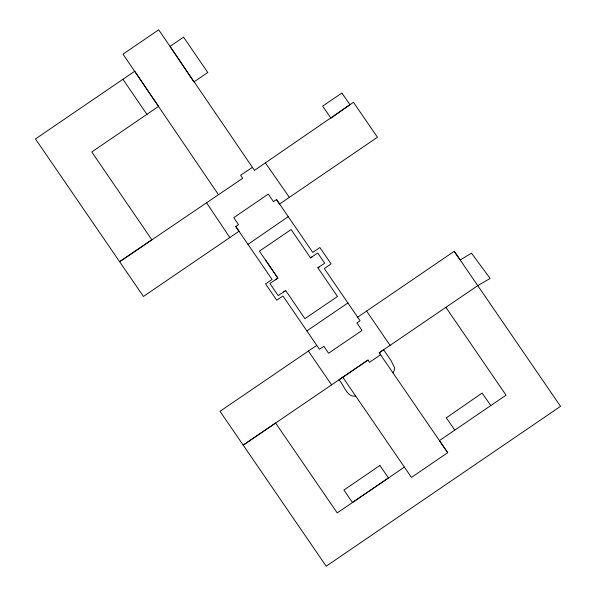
<?xml version="1.0" encoding="UTF-8"?>
<svg xmlns="http://www.w3.org/2000/svg" width="596" height="596" viewBox="0 0 596 596"><rect width="100%" height="100%" fill="white"/><g stroke="black" fill="none" stroke-linecap="round" stroke-linejoin="round"><path stroke-width="0.89" d="M392.95 372.828L394.269 370.377L394.537 367.576L391.021 360.558L383.623 349.763L379.205 352.78L447.693 452.677L411.449 477.403L342.774 377.208M276.522 199.541L279.576 204.033L377.432 137.244L353.458 102.289L254.47 170.396L252.428 167.372L240.613 175.224L242.691 178.286L119.617 261.719L151.853 239.786L91.791 151.973L158.536 106.401L134.718 71.252L35.462 138.942L143.435 296.45L239.026 231.255L235.748 226.495L238.504 224.61L233.744 217.659L268.289 194.102L273.422 201.612L276.522 199.541L312.758 252.391L319.858 247.526L331.108 263.909L324.313 268.55L360.103 320.767L356.892 322.995L362.033 330.43L328.582 353.234L323.822 346.321L319.478 349.308L282.936 295.959L276.745 300.19L265.533 283.882L272.067 279.464L235.748 226.495M247.973 244.353L288.263 216.639M357.652 317.176L454.227 251.296L460.187 259.983L471.473 253.188L490.165 278.444L477.746 285.618L379.205 352.78L380.568 354.747L369.542 362.331L367.993 360.066L338.886 379.846C343.959 384.576 346.671 397.755 355.648 396.005M275.389 279.8L277.878 278.101L265.645 260.206M306.873 330.922L347.908 302.947M316.767 345.345L219.999 411.3L326.198 566.2L560.538 406.353L454.227 251.296M367.993 360.066L243.183 445.123L275.613 423.041L337.224 512.895L404.386 467.1M310.531 257.867L317.705 252.995L324.693 263.194L317.862 267.798L337.492 296.488L304.906 318.651L285.693 290.565L278.22 295.623L269.913 283.502L277.878 278.101L259.416 251.147L291.131 229.557L310.531 257.867L312.498 256.585M283.689 291.921L285.693 290.565M317.862 267.798L319.441 266.74M490.806 405.556L482.082 393.062L446.292 417.87L454.83 430.096M265.421 162.917L289.358 197.35M445.882 307.327L506.056 395.178L439.423 440.593L447.693 452.677M252.428 167.372L158.692 29.8L123.014 54.154L218.337 194.52M308.385 351.044L331.562 384.867M366.6 311.06L390.082 345.382M122.94 79.298L146.989 114.447M206.372 202.484L229.818 237.558M349.912 104.665L330.959 118.217L322.652 106.14L341.91 93.036L349.912 104.665M379.89 465.476L343.907 490.054L352.437 502.473L388.458 477.97L379.89 465.476M183.568 37.161L170.054 46.339L193.879 81.935L207.773 72.496L183.568 37.161"/></g></svg>
